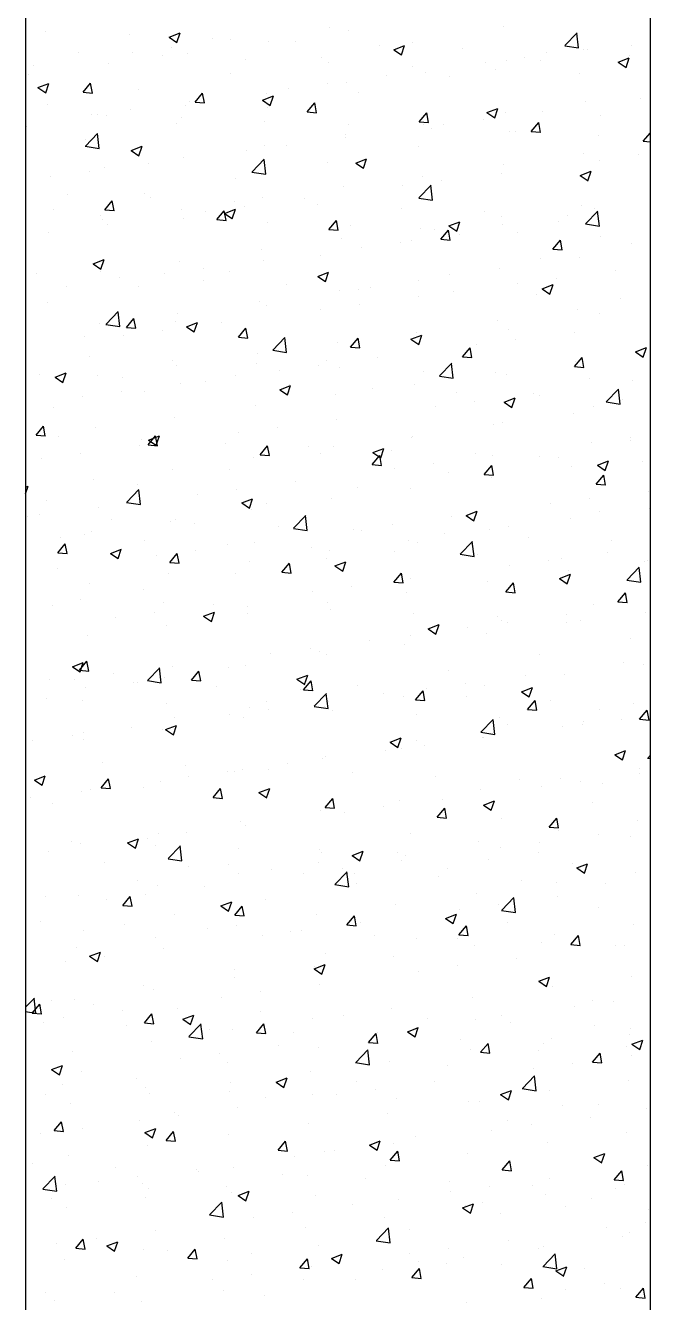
# Model space of a CAD drawing. Header units: millimetres. Extents: x 331487 to 517269, y 198509 to 399936.
# Drawn here: x 419946 to 420346, y 398299 to 399116 of the extents above; entities that cross this region are included whole.
import ezdxf

# ---------------------------------------------------------------- set-up
doc = ezdxf.new("R2010")
doc.units = ezdxf.units.MM
doc.header["$MEASUREMENT"] = 0
doc.layers.add('COLUMN', color=6, linetype='Continuous')

msp = doc.modelspace()

# ---------------------------------------------------------------- linework, layer by layer
at = {"layer": 'COLUMN'}
for p, q in [((419945.71, 399936.48), (419945.71, 381283.05)), ((420345.71, 381283.05), (420345.71, 399936.48))]:
    msp.add_line(p, q, dxfattribs=at)
at = {"layer": 'COLUMN', "color": 2, "linetype": 'Continuous'}
for p, q in [((419958.6, 399112.41), (419958.6, 399112.41)), ((420011.98, 399110.15), (420011.98, 399110.15)), ((420037.66, 399108.64), (420044.66, 399111.33)), ((420037.66, 399108.64), (420042.63, 399105.28)), ((420042.63, 399105.28), (420044.66, 399111.32)), ((420140.05, 399115.14), (420140.05, 399115.14)), ((420152.63, 399112.9), (420152.63, 399112.9)), ((420251.54, 399115.48), (420251.54, 399115.48)), ((420290.92, 399103.23), (420298.71, 399111.34)), ((420299.73, 399101.76), (420298.62, 399111.25)), ((420039.02, 399101.84), (420039.02, 399101.84)), ((420065.36, 399107.9), (420065.36, 399107.9)), ((420076.9, 399106.83), (420076.9, 399106.83)), ((420101.29, 399105.86), (420101.29, 399105.86)), ((420118.74, 399105.64), (420118.74, 399105.64)), ((420172.13, 399103.39), (420172.13, 399103.39)), ((420181.37, 399100.63), (420188.37, 399103.32)), ((420181.37, 399100.63), (420186.35, 399097.27)), ((420186.34, 399097.27), (420188.37, 399103.31)), ((420193.22, 399105.47), (420193.22, 399105.47)), ((420225.51, 399101.13), (420225.51, 399101.13)), ((420290.83, 399103.13), (420299.73, 399101.75)), ((420302.71, 399100.58), (420302.71, 399100.58)), ((420305.21, 399100.55), (420305.21, 399100.55)), ((420333.82, 399103.53), (420333.82, 399103.53)), ((419979.68, 399098.98), (419979.68, 399098.98)), ((420013.99, 399098.55), (420013.99, 399098.55)), ((420033.06, 399096.72), (420033.06, 399096.72)), ((420049.35, 399098.36), (420049.35, 399098.36)), ((420086.45, 399094.47), (420086.45, 399094.47)), ((420134.9, 399095.46), (420134.9, 399095.46)), ((420139.83, 399092.21), (420139.83, 399092.21)), ((420239.81, 399092.3), (420239.81, 399092.3)), ((420253.87, 399093.51), (420253.87, 399093.51)), ((420264.84, 399095.59), (420264.84, 399095.59)), ((420275.5, 399093.52), (420275.5, 399093.52)), ((420278.89, 399098.88), (420278.89, 399098.88)), ((420325.08, 399092.62), (420332.09, 399095.31)), ((420325.09, 399092.62), (420330.06, 399089.26)), ((420330.05, 399089.26), (420332.08, 399095.31)), ((420332.27, 399096.62), (420332.27, 399096.62)), ((419947.5, 399084.92), (419947.5, 399084.92)), ((419950.83, 399090.23), (419950.83, 399090.23)), ((419998.84, 399091.96), (419998.84, 399091.96)), ((420076.59, 399085.45), (420076.59, 399085.45)), ((420176.65, 399083.98), (420176.65, 399083.98)), ((420193.21, 399089.95), (420193.21, 399089.95)), ((420201.93, 399086.01), (420201.93, 399086.01)), ((420246.59, 399087.7), (420246.59, 399087.7)), ((420299.98, 399085.44), (420299.98, 399085.44)), ((419953.64, 399076.38), (419960.64, 399079.07)), ((419953.64, 399076.38), (419958.61, 399073.03)), ((419958.61, 399073.03), (419960.63, 399079.07)), ((419982.51, 399073.37), (419987.33, 399079.11)), ((419988.49, 399072.84), (419987.33, 399079.11)), ((420138.78, 399079), (420138.78, 399079)), ((420151.42, 399079.61), (420151.42, 399079.61)), ((420217.18, 399083.51), (420217.18, 399083.51)), ((419982.51, 399073.37), (419988.49, 399072.85)), ((420018.27, 399075.44), (420018.27, 399075.44)), ((420054.24, 399067.09), (420059.06, 399072.84)), ((420060.21, 399066.56), (420059.06, 399072.83)), ((420097.35, 399068.38), (420104.35, 399071.06)), ((420097.35, 399068.38), (420102.32, 399065.02)), ((420100.07, 399072.57), (420100.07, 399072.57)), ((420102.32, 399065.02), (420104.35, 399071.06)), ((420113.74, 399075.7), (420113.74, 399075.7)), ((420158.87, 399073.5), (420158.87, 399073.5)), ((420339.56, 399069.45), (420339.56, 399069.45)), ((419959.95, 399065.43), (419959.95, 399065.43)), ((420012.72, 399062.4), (420012.72, 399062.4)), ((420048.14, 399065.07), (420048.14, 399065.07)), ((420050.59, 399067.39), (420050.59, 399067.39)), ((420054.24, 399067.09), (420060.22, 399066.57)), ((420100.55, 399063.49), (420100.55, 399063.49)), ((420125.96, 399060.82), (420130.78, 399066.56)), ((420125.96, 399060.82), (420131.94, 399060.3)), ((420131.94, 399060.29), (420130.78, 399066.56)), ((420197.69, 399054.54), (420202.51, 399060.29)), ((420203.66, 399054.01), (420202.51, 399060.28)), ((420241.06, 399060.37), (420248.06, 399063.05)), ((420241.06, 399060.37), (420246.04, 399057.01)), ((420246.03, 399057.01), (420248.06, 399063.05)), ((420252.65, 399060.22), (420252.65, 399060.22)), ((420276.41, 399061.14), (420276.41, 399061.14)), ((420304, 399067.26), (420304, 399067.26)), ((419946.28, 399051.63), (419946.28, 399051.63)), ((419987.68, 399059.1), (419987.68, 399059.1)), ((419992.08, 399059.32), (419992.08, 399059.32)), ((419997.63, 399058.67), (419997.63, 399058.67)), ((420042.23, 399053.48), (420042.23, 399053.48)), ((420045.47, 399057.07), (420045.47, 399057.07)), ((420098.85, 399054.81), (420098.85, 399054.81)), ((420152.23, 399052.56), (420152.23, 399052.56)), ((420197.69, 399054.54), (420203.67, 399054.02)), ((420200.71, 399052.72), (420200.71, 399052.72)), ((420213.5, 399052.86), (420213.5, 399052.86)), ((420238.53, 399056.15), (420238.53, 399056.15)), ((420269.42, 399048.27), (420274.24, 399054.01)), ((420275.39, 399047.74), (420274.23, 399054.01)), ((420313.69, 399058.53), (420313.69, 399058.53)), ((419983.91, 399043.47), (419983.91, 399043.47)), ((419984.01, 399038.92), (419991.8, 399047.04)), ((419992.81, 399037.45), (419991.71, 399046.94)), ((420150.2, 399046.32), (420150.2, 399046.32)), ((420150.34, 399044.54), (420150.34, 399044.54)), ((420205.61, 399050.3), (420205.61, 399050.3)), ((420255.38, 399048.52), (420255.38, 399048.52)), ((420259, 399048.04), (420259, 399048.04)), ((420269.42, 399048.27), (420275.39, 399047.75)), ((420312.38, 399045.79), (420312.38, 399045.79)), ((420341.14, 399041.99), (420345.71, 399047.43)), ((419983.92, 399038.83), (419992.81, 399037.45)), ((420013.33, 399036.12), (420020.33, 399038.81)), ((420013.33, 399036.12), (420018.3, 399032.77)), ((420018.3, 399032.77), (420020.32, 399038.81)), ((420087.44, 399036.26), (420087.44, 399036.26)), ((420098.86, 399039.28), (420098.86, 399039.28)), ((420112.47, 399039.56), (420112.47, 399039.56)), ((420197.06, 399038.51), (420197.06, 399038.51)), ((420341.14, 399041.99), (420345.71, 399041.59)), ((420024.28, 399027.95), (420024.28, 399027.95)), ((420046.92, 399031.78), (420046.92, 399031.78)), ((420090.73, 399022.37), (420098.52, 399030.48)), ((420099.54, 399020.9), (420098.43, 399030.39)), ((420138.74, 399028.5), (420138.74, 399028.5)), ((420157.04, 399028.11), (420164.04, 399030.8)), ((420157.04, 399028.11), (420162.01, 399024.76)), ((420162.01, 399024.76), (420164.04, 399030.8)), ((420251.44, 399026.93), (420251.44, 399026.93)), ((420302.78, 399033.97), (420302.78, 399033.97)), ((420313.25, 399030.01), (420313.25, 399030.01)), ((420338.29, 399033.31), (420338.29, 399033.31)), ((419961.37, 399019.66), (419961.37, 399019.66)), ((419986.41, 399022.96), (419986.41, 399022.96)), ((419996.41, 399025.38), (419996.41, 399025.38)), ((420090.64, 399022.27), (420099.54, 399020.89)), ((420199.5, 399019.43), (420199.5, 399019.43)), ((420250.1, 399021.7), (420250.1, 399021.7)), ((420300.75, 399020.1), (420307.76, 399022.79)), ((420300.75, 399020.1), (420305.73, 399016.75)), ((420305.72, 399016.75), (420307.75, 399022.79)), ((420080.42, 399018.48), (420080.42, 399018.48)), ((420148.99, 399013.03), (420148.99, 399013.03)), ((420187.19, 399013.41), (420187.19, 399013.41)), ((420197.46, 399005.81), (420205.25, 399013.93)), ((420206.26, 399004.34), (420205.16, 399013.84)), ((420212.23, 399016.71), (420212.23, 399016.71)), ((419972.61, 399008.22), (419972.61, 399008.22)), ((419996.39, 398998.15), (420001.21, 399003.9)), ((420002.36, 398997.62), (420001.2, 399003.89)), ((420022.1, 399008.47), (420022.1, 399008.47)), ((420025.99, 399005.97), (420025.99, 399005.97)), ((420079.38, 399003.71), (420079.38, 399003.71)), ((420097.64, 399005.99), (420097.64, 399005.99)), ((420124.04, 399005.1), (420124.04, 399005.1)), ((420197.37, 399005.72), (420206.26, 399004.34)), ((419963.78, 398998.46), (419963.78, 398998.46)), ((419993.7, 398994.79), (419993.7, 398994.79)), ((419996.39, 398998.15), (420002.36, 398997.63)), ((420045.7, 398998.49), (420045.7, 398998.49)), ((420061.13, 398996.82), (420061.13, 398996.82)), ((420068.11, 398991.87), (420072.93, 398997.62)), ((420074.09, 398991.34), (420072.93, 398997.61)), ((420073.02, 398995.86), (420080.02, 398998.55)), ((420073.02, 398995.86), (420077.99, 398992.51)), ((420077.99, 398992.5), (420080.02, 398998.55)), ((420086.16, 399000.11), (420086.16, 399000.11)), ((420132.76, 399001.46), (420132.76, 399001.46)), ((420186.14, 398999.2), (420186.14, 398999.2)), ((420239.52, 398996.95), (420239.52, 398996.95)), ((420292.9, 398994.69), (420292.9, 398994.69)), ((420301.56, 399000.68), (420301.56, 399000.68)), ((420304.18, 398989.26), (420311.97, 398997.38)), ((420309.57, 398998.86), (420309.57, 398998.86)), ((420312.99, 398987.79), (420311.88, 398997.29)), ((419995.19, 398992.09), (419995.19, 398992.09)), ((419997.97, 398988.5), (419997.97, 398988.5)), ((420047.08, 398992.53), (420047.08, 398992.53)), ((420068.11, 398991.88), (420074.09, 398991.35)), ((420100.46, 398990.28), (420100.46, 398990.28)), ((420139.84, 398985.6), (420144.66, 398991.34)), ((420145.81, 398985.07), (420144.66, 398991.34)), ((420153.84, 398988.02), (420153.84, 398988.02)), ((420198.28, 398986.14), (420198.28, 398986.14)), ((420216.73, 398987.85), (420223.73, 398990.54)), ((420216.73, 398987.85), (420221.71, 398984.5)), ((420221.7, 398984.49), (420223.73, 398990.54)), ((420250.22, 398993.64), (420250.22, 398993.64)), ((420251.25, 398988.85), (420251.25, 398988.85)), ((420286.95, 398990.57), (420286.95, 398990.57)), ((420304.09, 398989.17), (420312.99, 398987.79)), ((420311.98, 398993.87), (420311.98, 398993.87)), ((419960.1, 398983.52), (419960.1, 398983.52)), ((420139.84, 398985.6), (420145.82, 398985.08)), ((420147.77, 398979.74), (420147.77, 398979.74)), ((420192.93, 398978.84), (420192.93, 398978.84)), ((420207.22, 398985.77), (420207.22, 398985.77)), ((420211.56, 398979.32), (420216.39, 398985.07)), ((420211.57, 398979.32), (420217.54, 398978.8)), ((420217.54, 398978.79), (420216.38, 398985.06)), ((420223.79, 398982.26), (420223.79, 398982.26)), ((420260.61, 398983.51), (420260.61, 398983.51)), ((420283.29, 398973.05), (420288.11, 398978.79)), ((420289.26, 398972.52), (420288.11, 398978.79)), ((420313.99, 398981.26), (420313.99, 398981.26)), ((420096.43, 398972.7), (420096.43, 398972.7)), ((420160.89, 398973.97), (420160.89, 398973.97)), ((420185.92, 398977.27), (420185.92, 398977.27)), ((420283.29, 398973.05), (420289.27, 398972.53)), ((420333.53, 398976.9), (420333.53, 398976.9)), ((419989, 398963.61), (419996, 398966.3)), ((419989, 398963.61), (419993.97, 398960.25)), ((419993.97, 398960.25), (419995.99, 398966.29)), ((420044.49, 398965.2), (420044.49, 398965.2)), ((420097.73, 398965.66), (420097.73, 398965.66)), ((420134.61, 398968.83), (420134.61, 398968.83)), ((420275.21, 398966.89), (420275.21, 398966.89)), ((420300.35, 398967.39), (420300.35, 398967.39)), ((419952.72, 398957.39), (419952.72, 398957.39)), ((419993.98, 398958.8), (419993.98, 398958.8)), ((420006.1, 398955.14), (420006.1, 398955.14)), ((420034.82, 398957.38), (420034.82, 398957.38)), ((420059.86, 398960.67), (420059.86, 398960.67)), ((420076.29, 398958.82), (420076.29, 398958.82)), ((420132.71, 398955.6), (420139.71, 398958.29)), ((420132.71, 398955.6), (420137.68, 398952.24)), ((420137.68, 398952.24), (420139.71, 398958.28)), ((420216.89, 398956.88), (420216.89, 398956.88)), ((420249, 398960.35), (420249, 398960.35)), ((420285.67, 398954.42), (420285.67, 398954.42)), ((420323.55, 398959.41), (420323.55, 398959.41)), ((419971.67, 398949.06), (419971.67, 398949.06)), ((420017.97, 398948.81), (420017.97, 398948.81)), ((420059.48, 398952.88), (420059.48, 398952.88)), ((420112.86, 398950.63), (420112.86, 398950.63)), ((420146.55, 398946.45), (420146.55, 398946.45)), ((420158.57, 398946.87), (420158.57, 398946.87)), ((420166.24, 398948.37), (420166.24, 398948.37)), ((420197.07, 398952.85), (420197.07, 398952.85)), ((420219.63, 398946.11), (420219.63, 398946.11)), ((420260.64, 398951.13), (420260.64, 398951.13)), ((420276.42, 398947.59), (420283.42, 398950.28)), ((420276.42, 398947.59), (420281.4, 398944.23)), ((420281.39, 398944.23), (420283.42, 398950.28)), ((419959.65, 398938.8), (419959.65, 398938.8)), ((420095.21, 398939.41), (420095.21, 398939.41)), ((420100.25, 398936.86), (420100.25, 398936.86)), ((420159.61, 398937.83), (420159.61, 398937.83)), ((420197.49, 398942.81), (420197.49, 398942.81)), ((420273.01, 398943.86), (420273.01, 398943.86)), ((420326.39, 398941.6), (420326.39, 398941.6)), ((419997.27, 398924.95), (420005.05, 398933.07)), ((420006.07, 398923.48), (420004.97, 398932.98)), ((420010.26, 398922.93), (420015.08, 398928.68)), ((420016.24, 398922.4), (420015.08, 398928.67)), ((420043.27, 398931.91), (420043.27, 398931.91)), ((420134.58, 398934.53), (420134.58, 398934.53)), ((420299.13, 398934.1), (420299.13, 398934.1)), ((420313.4, 398931.9), (420313.4, 398931.9)), ((419992.76, 398925.51), (419992.76, 398925.51)), ((419997.18, 398924.86), (420006.07, 398923.48)), ((420010.26, 398922.93), (420016.24, 398922.41)), ((420033.55, 398921.23), (420033.55, 398921.23)), ((420041.93, 398926.85), (420041.93, 398926.85)), ((420048.69, 398923.35), (420055.69, 398926.03)), ((420048.69, 398923.35), (420053.66, 398919.99)), ((420053.66, 398919.99), (420055.68, 398926.03)), ((420071.42, 398926.22), (420071.42, 398926.22)), ((420081.99, 398916.66), (420086.81, 398922.4)), ((420087.96, 398916.12), (420086.81, 398922.39)), ((420247.79, 398927.06), (420247.79, 398927.06)), ((420255.08, 398921.89), (420255.08, 398921.89)), ((419983.62, 398916.84), (419983.62, 398916.84)), ((420008.52, 398917.94), (420008.52, 398917.94)), ((420081.99, 398916.66), (420087.97, 398916.13)), ((420103.99, 398908.4), (420111.78, 398916.52)), ((420112.8, 398906.93), (420111.69, 398916.43)), ((420145.34, 398913.16), (420145.34, 398913.16)), ((420153.71, 398910.38), (420158.53, 398916.13)), ((420159.69, 398909.85), (420158.53, 398916.12)), ((420192.4, 398915.34), (420199.4, 398918.02)), ((420192.4, 398915.34), (420197.37, 398911.98)), ((420195.85, 398919.56), (420195.85, 398919.56)), ((420197.37, 398911.98), (420199.4, 398918.02)), ((420259.37, 398914.98), (420259.37, 398914.98)), ((420297.24, 398919.97), (420297.24, 398919.97)), ((420093.99, 398906.12), (420093.99, 398906.12)), ((420103.9, 398908.31), (420112.8, 398906.93)), ((420153.71, 398910.38), (420159.69, 398909.86)), ((420196.76, 398911.88), (420196.76, 398911.88)), ((420225.44, 398904.11), (420230.26, 398909.85)), ((420231.41, 398903.57), (420230.26, 398909.84)), ((420234.33, 398911.69), (420234.33, 398911.69)), ((420336.11, 398907.33), (420343.11, 398910.02)), ((420336.11, 398907.33), (420341.09, 398903.97)), ((420341.08, 398903.97), (420343.11, 398910.01)), ((419986.62, 398904.04), (419986.62, 398904.04)), ((420040.01, 398901.78), (420040.01, 398901.78)), ((420042.06, 398898.62), (420042.06, 398898.62)), ((420093.39, 398899.53), (420093.39, 398899.53)), ((420133.31, 398898.39), (420133.31, 398898.39)), ((420138.44, 398901.87), (420138.44, 398901.87)), ((420146.77, 398897.27), (420146.77, 398897.27)), ((420171.18, 398903.37), (420171.18, 398903.37)), ((420210.71, 398891.85), (420218.5, 398899.97)), ((420219.52, 398890.38), (420218.41, 398899.88)), ((420225.44, 398904.11), (420231.42, 398903.58)), ((420297.17, 398897.83), (420301.99, 398903.58)), ((420297.17, 398897.83), (420303.14, 398897.31)), ((420297.92, 398900.81), (420297.92, 398900.81)), ((420303.14, 398897.3), (420301.98, 398903.57)), ((419954.33, 398892.86), (419954.33, 398892.86)), ((419964.66, 398891.09), (419971.67, 398893.78)), ((419964.66, 398891.09), (419969.64, 398887.74)), ((419969.63, 398887.74), (419971.66, 398893.78)), ((419991.55, 398892.22), (419991.55, 398892.22)), ((420007.71, 398890.6), (420007.71, 398890.6)), ((420061.09, 398888.35), (420061.09, 398888.35)), ((420080.12, 398891.86), (420080.12, 398891.86)), ((420108.27, 398895.09), (420108.27, 398895.09)), ((420200.15, 398895.01), (420200.15, 398895.01)), ((420210.63, 398891.76), (420219.52, 398890.38)), ((420246.57, 398893.77), (420246.57, 398893.77)), ((420253.54, 398892.76), (420253.54, 398892.76)), ((420306.92, 398890.5), (420306.92, 398890.5)), ((420334.09, 398888.84), (420334.09, 398888.84)), ((420007.24, 398881.79), (420007.24, 398881.79)), ((420021.81, 398881.85), (420021.81, 398881.85)), ((420045.12, 398886.78), (420045.12, 398886.78)), ((420108.38, 398883.08), (420115.38, 398885.77)), ((420108.38, 398883.08), (420113.35, 398879.73)), ((420113.35, 398879.73), (420115.37, 398885.77)), ((420114.47, 398886.09), (420114.47, 398886.09)), ((420144.12, 398879.87), (420144.12, 398879.87)), ((420167.86, 398883.84), (420167.86, 398883.84)), ((420194.63, 398886.27), (420194.63, 398886.27)), ((420221.24, 398881.58), (420221.24, 398881.58)), ((420270.93, 398880.53), (420270.93, 398880.53)), ((420317.44, 398875.3), (420325.23, 398883.42)), ((420326.24, 398873.83), (420325.14, 398883.33)), ((419963.49, 398871.83), (419963.49, 398871.83)), ((419982.21, 398878.5), (419982.21, 398878.5)), ((420092.78, 398872.83), (420092.78, 398872.83)), ((420208.03, 398872.25), (420208.03, 398872.25)), ((420233.06, 398875.54), (420233.06, 398875.54)), ((420252.09, 398875.07), (420259.09, 398877.76)), ((420252.09, 398875.07), (420257.06, 398871.72)), ((420257.06, 398871.72), (420259.09, 398877.76)), ((420274.62, 398879.33), (420274.62, 398879.33)), ((420309.27, 398872.23), (420309.27, 398872.23)), ((420317.35, 398875.21), (420326.24, 398873.83)), ((420328, 398877.07), (420328, 398877.07)), ((420040.84, 398865.33), (420040.84, 398865.33)), ((420144.87, 398863.93), (420144.87, 398863.93)), ((420296.7, 398867.52), (420296.7, 398867.52)), ((419952.41, 398853.99), (419957.23, 398859.73)), ((419958.38, 398853.46), (419957.23, 398859.72)), ((419990.33, 398858.93), (419990.33, 398858.93)), ((420081.96, 398855.65), (420081.96, 398855.65)), ((420107, 398858.95), (420107, 398858.95)), ((420245.36, 398860.48), (420245.36, 398860.48)), ((420250.95, 398862.22), (420250.95, 398862.22)), ((419952.41, 398853.99), (419958.39, 398853.46)), ((419966.73, 398853.21), (419966.73, 398853.21)), ((420018.81, 398847.34), (420018.81, 398847.34)), ((420020.11, 398850.95), (420020.11, 398850.95)), ((420024.14, 398847.71), (420028.96, 398853.46)), ((420024.14, 398847.71), (420030.11, 398847.19)), ((420024.35, 398850.83), (420031.36, 398853.52)), ((420024.36, 398850.83), (420029.33, 398847.48)), ((420030.11, 398847.18), (420028.95, 398853.45)), ((420029.32, 398847.47), (420031.35, 398853.52)), ((420073.49, 398848.69), (420073.49, 398848.69)), ((420095.86, 398841.44), (420100.68, 398847.18)), ((420101.84, 398840.91), (420100.68, 398847.17)), ((420192.63, 398852.21), (420192.63, 398852.21)), ((420193.42, 398852.99), (420193.42, 398852.99)), ((420307.78, 398849.4), (420307.78, 398849.4)), ((420332.82, 398852.7), (420332.82, 398852.7)), ((420333.23, 398850.27), (420333.23, 398850.27)), ((419955.9, 398839.05), (419955.9, 398839.05)), ((419980.94, 398842.35), (419980.94, 398842.35)), ((420091.56, 398839.54), (420091.56, 398839.54)), ((420095.86, 398841.44), (420101.84, 398840.91)), ((420126.88, 398846.44), (420126.88, 398846.44)), ((420134.31, 398842.2), (420134.31, 398842.2)), ((420142.91, 398846.58), (420142.91, 398846.58)), ((420167.59, 398835.16), (420172.41, 398840.91)), ((420168.07, 398842.82), (420175.07, 398845.51)), ((420168.07, 398842.82), (420173.04, 398839.47)), ((420173.56, 398834.63), (420172.41, 398840.9)), ((420173.04, 398839.46), (420175.06, 398845.51)), ((420180.26, 398844.18), (420180.26, 398844.18)), ((420233.64, 398841.93), (420233.64, 398841.93)), ((420244.63, 398841.09), (420244.63, 398841.09)), ((420274.91, 398840.26), (420274.91, 398840.26)), ((420287.02, 398839.67), (420287.02, 398839.67)), ((420039.62, 398832.04), (420039.62, 398832.04)), ((420076, 398832.19), (420076, 398832.19)), ((420167.59, 398835.16), (420173.57, 398834.64)), ((420181.72, 398832.81), (420181.72, 398832.81)), ((420206.75, 398836.1), (420206.75, 398836.1)), ((420239.32, 398828.89), (420244.14, 398834.63)), ((420245.29, 398828.36), (420244.13, 398834.62)), ((420295.48, 398834.23), (420295.48, 398834.23)), ((420311.78, 398834.81), (420318.78, 398837.5)), ((420311.78, 398834.81), (420316.76, 398831.46)), ((420316.75, 398831.46), (420318.78, 398837.5)), ((420340.4, 398837.42), (420340.4, 398837.42)), ((419989.11, 398825.64), (419989.11, 398825.64)), ((420118.56, 398824.49), (420118.56, 398824.49)), ((420216.59, 398830.25), (420216.59, 398830.25)), ((420239.32, 398828.89), (420245.29, 398828.36)), ((420244.14, 398827.19), (420244.14, 398827.19)), ((420311.04, 398822.61), (420315.86, 398828.36)), ((420311.04, 398822.61), (420317.02, 398822.09)), ((420317.02, 398822.08), (420315.86, 398828.35)), ((419945.71, 398820.64), (419947.33, 398821.27)), ((419945.71, 398816.43), (419947.33, 398821.26)), ((420010.52, 398810.99), (420018.31, 398819.11)), ((420017.68, 398822.18), (420017.68, 398822.18)), ((420019.33, 398809.52), (420018.22, 398819.02)), ((420055.66, 398816.21), (420055.66, 398816.21)), ((420080.69, 398819.5), (420080.69, 398819.5)), ((420158.28, 398820.24), (420158.28, 398820.24)), ((420192.2, 398819.7), (420192.2, 398819.7)), ((420344.38, 398818.24), (420344.38, 398818.24)), ((419959.36, 398812.17), (419959.36, 398812.17)), ((419992.5, 398807.89), (419992.5, 398807.89)), ((420010.44, 398810.9), (420019.33, 398809.52)), ((420084.05, 398810.57), (420091.05, 398813.26)), ((420084.05, 398810.57), (420089.02, 398807.21)), ((420089.02, 398807.21), (420091.04, 398813.25)), ((420090.35, 398806.25), (420090.35, 398806.25)), ((420099.96, 398810.23), (420099.96, 398810.23)), ((420141.69, 398813.29), (420141.69, 398813.29)), ((420281.47, 398809.96), (420281.47, 398809.96)), ((420306.51, 398813.26), (420306.51, 398813.26)), ((420344.78, 398807.35), (420344.78, 398807.35)), ((419947.26, 398802.11), (419947.26, 398802.11)), ((419954.63, 398802.91), (419954.63, 398802.91)), ((420000.64, 398799.85), (420000.64, 398799.85)), ((420038.41, 398798.76), (420038.41, 398798.76)), ((420041.64, 398800.22), (420041.64, 398800.22)), ((420117.25, 398794.44), (420125.04, 398802.56)), ((420126.05, 398792.97), (420124.95, 398802.47)), ((420218.32, 398801.65), (420218.32, 398801.65)), ((420227.76, 398802.56), (420234.76, 398805.25)), ((420227.76, 398802.56), (420232.73, 398799.2)), ((420232.73, 398799.2), (420234.76, 398805.25)), ((420294.27, 398800.95), (420294.27, 398800.95)), ((420313.1, 398805.27), (420313.1, 398805.27)), ((419983.32, 398790.21), (419983.32, 398790.21)), ((419987.9, 398792.35), (419987.9, 398792.35)), ((420054.02, 398797.6), (420054.02, 398797.6)), ((420107.4, 398795.34), (420107.4, 398795.34)), ((420117.16, 398794.35), (420126.05, 398792.97)), ((420155.41, 398793.36), (420155.41, 398793.36)), ((420160.78, 398793.08), (420160.78, 398793.08)), ((420180.45, 398796.66), (420180.45, 398796.66)), ((420214.17, 398790.83), (420214.17, 398790.83)), ((420242.92, 398793.9), (420242.92, 398793.9)), ((420254.79, 398795.26), (420254.79, 398795.26)), ((419966.29, 398778.77), (419971.11, 398784.51)), ((419968.34, 398788.67), (419968.34, 398788.67)), ((419972.26, 398778.24), (419971.1, 398784.51)), ((420021.72, 398786.42), (420021.72, 398786.42)), ((420075.1, 398784.16), (420075.1, 398784.16)), ((420092.26, 398785.05), (420092.26, 398785.05)), ((420128.49, 398781.91), (420128.49, 398781.91)), ((420190.99, 398786.41), (420190.99, 398786.41)), ((420196.47, 398785.25), (420196.47, 398785.25)), ((420223.97, 398777.89), (420231.76, 398786)), ((420232.78, 398776.42), (420231.67, 398785.91)), ((420267.55, 398788.57), (420267.55, 398788.57)), ((420320.93, 398786.32), (420320.93, 398786.32)), ((419966.29, 398778.77), (419972.26, 398778.24)), ((420000.02, 398778.32), (420007.03, 398781)), ((420000.02, 398778.32), (420005, 398774.96)), ((420004.99, 398774.96), (420007.02, 398781)), ((420029.35, 398776.77), (420029.35, 398776.77)), ((420038.01, 398772.49), (420042.83, 398778.24)), ((420043.99, 398771.96), (420042.83, 398778.23)), ((420054.38, 398780.06), (420054.38, 398780.06)), ((420138.15, 398775.24), (420138.15, 398775.24)), ((420140.47, 398780), (420140.47, 398780)), ((420181.87, 398779.65), (420181.87, 398779.65)), ((420223.88, 398777.79), (420232.78, 398776.41)), ((420235.25, 398777.4), (420235.25, 398777.4)), ((420280.2, 398773.82), (420280.2, 398773.82)), ((420288.63, 398775.14), (420288.63, 398775.14)), ((420318.07, 398778.8), (420318.07, 398778.8)), ((420343.56, 398774.06), (420343.56, 398774.06)), ((419966.2, 398768.45), (419966.2, 398768.45)), ((420037.19, 398765.47), (420037.19, 398765.47)), ((420038.01, 398772.49), (420043.99, 398771.97)), ((420089.13, 398772.96), (420089.13, 398772.96)), ((420109.74, 398766.22), (420114.56, 398771.96)), ((420109.74, 398766.22), (420115.72, 398765.69)), ((420115.71, 398765.69), (420114.56, 398771.95)), ((420143.74, 398770.31), (420150.74, 398772.99)), ((420143.74, 398770.31), (420148.71, 398766.95)), ((420148.71, 398766.95), (420150.73, 398772.99)), ((420181.46, 398759.94), (420186.29, 398765.69)), ((420187.44, 398759.41), (420186.28, 398765.68)), ((420255.17, 398770.52), (420255.17, 398770.52)), ((420293.05, 398767.66), (420293.05, 398767.66)), ((420330.7, 398761.33), (420338.49, 398769.45)), ((420339.5, 398759.86), (420338.4, 398769.36)), ((420342.02, 398772.89), (420342.02, 398772.89)), ((419986.68, 398759.06), (419986.68, 398759.06)), ((420079.83, 398765.23), (420079.83, 398765.23)), ((420154.14, 398757.22), (420154.14, 398757.22)), ((420181.46, 398759.94), (420187.44, 398759.42)), ((420192.01, 398762.21), (420192.01, 398762.21)), ((420241.71, 398760.61), (420241.71, 398760.61)), ((420253.19, 398753.67), (420258.01, 398759.41)), ((420259.16, 398753.14), (420258.01, 398759.4)), ((420287.45, 398762.3), (420294.45, 398764.99)), ((420287.45, 398762.3), (420292.42, 398758.94)), ((420292.42, 398758.94), (420294.45, 398764.98)), ((420330.61, 398761.24), (420339.5, 398759.86)), ((419980.74, 398749.02), (419980.74, 398749.02)), ((420021.51, 398755.22), (420021.51, 398755.22)), ((420129.11, 398753.92), (420129.11, 398753.92)), ((420189.77, 398753.12), (420189.77, 398753.12)), ((420253.19, 398753.67), (420259.17, 398753.14)), ((420324.92, 398747.39), (420329.74, 398753.14)), ((420330.89, 398746.86), (420329.73, 398753.13)), ((419963.19, 398745.21), (419963.19, 398745.21)), ((420034.12, 398746.76), (420034.12, 398746.76)), ((420059.71, 398738.05), (420066.72, 398740.74)), ((420064.68, 398734.7), (420066.71, 398740.74)), ((420065.95, 398745.61), (420065.95, 398745.61)), ((420087.51, 398744.51), (420087.51, 398744.51)), ((420139.26, 398746.72), (420139.26, 398746.72)), ((420140.89, 398742.25), (420140.89, 398742.25)), ((420308.98, 398745.6), (420308.98, 398745.6)), ((420324.92, 398747.39), (420330.89, 398746.87)), ((420342.35, 398740.77), (420342.35, 398740.77)), ((420003.04, 398737.33), (420003.04, 398737.33)), ((420028.08, 398740.62), (420028.08, 398740.62)), ((420059.71, 398738.05), (420064.69, 398734.7)), ((420087.91, 398739.67), (420087.91, 398739.67)), ((420194.27, 398740), (420194.27, 398740)), ((420203.43, 398730.04), (420210.43, 398732.73)), ((420208.4, 398726.69), (420210.42, 398732.73)), ((420247.65, 398737.74), (420247.65, 398737.74)), ((420250.66, 398735.59), (420250.66, 398735.59)), ((420253.89, 398734.37), (420253.89, 398734.37)), ((420291.77, 398739.36), (420291.77, 398739.36)), ((420291.84, 398734.37), (420291.84, 398734.37)), ((420301.04, 398735.49), (420301.04, 398735.49)), ((419985.47, 398725.77), (419985.47, 398725.77)), ((420035.98, 398732.18), (420035.98, 398732.18)), ((420192.34, 398725.58), (420192.34, 398725.58)), ((420203.43, 398730.04), (420208.4, 398726.69)), ((420228.86, 398731.08), (420228.86, 398731.08)), ((420240.49, 398727.33), (420240.49, 398727.33)), ((420127.83, 398717.78), (420127.83, 398717.78)), ((420165.71, 398722.76), (420165.71, 398722.76)), ((420188.55, 398719.83), (420188.55, 398719.83)), ((420332.94, 398723.65), (420332.94, 398723.65)), ((419975.69, 398705.8), (419982.69, 398708.49)), ((419980.16, 398703.55), (419984.98, 398709.29)), ((419980.66, 398702.44), (419982.69, 398708.49)), ((419986.14, 398703.02), (419984.98, 398709.29)), ((420102.8, 398714.48), (420102.8, 398714.48)), ((420134.02, 398715.57), (420134.02, 398715.57)), ((420138.04, 398713.43), (420138.04, 398713.43)), ((420274.62, 398713.64), (420274.62, 398713.64)), ((420328.62, 398708.23), (420328.62, 398708.23)), ((419975.69, 398705.8), (419980.67, 398702.45)), ((419980.16, 398703.55), (419986.14, 398703.03)), ((420001.77, 398701.18), (420001.77, 398701.18)), ((420023.78, 398697.03), (420031.57, 398705.14)), ((420032.59, 398695.56), (420031.48, 398705.05)), ((420039.64, 398706.17), (420039.64, 398706.17)), ((420051.89, 398697.27), (420056.71, 398703.02)), ((420057.86, 398696.74), (420056.7, 398703.01)), ((420075.7, 398705.56), (420075.7, 398705.56)), ((420086.7, 398706.38), (420086.7, 398706.38)), ((420119.4, 398697.79), (420126.41, 398700.48)), ((420124.37, 398694.43), (420126.4, 398700.48)), ((420216.3, 398703.62), (420216.3, 398703.62)), ((420265.46, 398699.92), (420265.46, 398699.92)), ((420290.62, 398701.08), (420290.62, 398701.08)), ((420341.13, 398707.48), (420341.13, 398707.48)), ((419961.27, 398697.92), (419961.27, 398697.92)), ((419976.74, 398697.89), (419976.74, 398697.89)), ((419984.25, 398692.49), (419984.25, 398692.49)), ((420014.65, 398695.66), (420014.65, 398695.66)), ((420017.38, 398695.55), (420017.38, 398695.55)), ((420023.69, 398696.93), (420032.59, 398695.55)), ((420034.76, 398698.89), (420034.76, 398698.89)), ((420051.89, 398697.27), (420057.86, 398696.75)), ((420068.03, 398693.41), (420068.03, 398693.41)), ((420119.41, 398697.79), (420124.38, 398694.44)), ((420123.61, 398691), (420128.43, 398696.74)), ((420129.59, 398690.47), (420128.43, 398696.74)), ((420157.98, 398693.61), (420157.98, 398693.61)), ((420227.59, 398694.93), (420227.59, 398694.93)), ((420239.28, 398694.04), (420239.28, 398694.04)), ((420263.12, 398689.78), (420270.12, 398692.47)), ((420268.09, 398686.43), (420270.11, 398692.47)), ((419959.06, 398685.54), (419959.06, 398685.54)), ((419982.35, 398684.49), (419982.35, 398684.49)), ((420099.66, 398683.6), (420099.66, 398683.6)), ((420121.42, 398691.15), (420121.42, 398691.15)), ((420123.61, 398691), (420129.59, 398690.48)), ((420130.51, 398680.47), (420138.29, 398688.59)), ((420139.31, 398679), (420138.21, 398688.5)), ((420174.8, 398688.9), (420174.8, 398688.9)), ((420187.34, 398686.54), (420187.34, 398686.54)), ((420195.34, 398684.72), (420200.16, 398690.47)), ((420195.34, 398684.72), (420201.32, 398684.2)), ((420201.31, 398684.19), (420200.16, 398690.46)), ((420202.55, 398691.64), (420202.55, 398691.64)), ((420228.18, 398686.64), (420228.18, 398686.64)), ((420263.12, 398689.78), (420268.09, 398686.43)), ((420267.07, 398678.45), (420271.89, 398684.19)), ((420273.04, 398677.92), (420271.88, 398684.19)), ((420281.56, 398684.39), (420281.56, 398684.39)), ((420035.74, 398682.23), (420035.74, 398682.23)), ((420089.12, 398679.98), (420089.12, 398679.98)), ((420101.53, 398678.34), (420101.53, 398678.34)), ((420130.42, 398680.38), (420139.31, 398679)), ((420136.83, 398680.14), (420136.83, 398680.14)), ((420139.4, 398683.32), (420139.4, 398683.32)), ((420142.5, 398677.72), (420142.5, 398677.72)), ((420195.88, 398675.47), (420195.88, 398675.47)), ((420267.07, 398678.45), (420273.04, 398677.92)), ((420312.81, 398678.64), (420312.81, 398678.64)), ((420334.94, 398682.13), (420334.94, 398682.13)), ((420338.79, 398672.17), (420343.61, 398677.92)), ((420344.77, 398671.64), (420343.61, 398677.91)), ((420035.38, 398665.54), (420042.38, 398668.23)), ((420040.35, 398662.18), (420042.38, 398668.22)), ((420041.34, 398673.59), (420041.34, 398673.59)), ((420076.49, 398675.04), (420076.49, 398675.04)), ((420085.48, 398673.1), (420085.48, 398673.1)), ((420237.23, 398663.92), (420245.02, 398672.04)), ((420246.03, 398662.45), (420244.93, 398671.95)), ((420249.27, 398673.21), (420249.27, 398673.21)), ((420254.49, 398668.63), (420254.49, 398668.63)), ((420289.4, 398667.79), (420289.4, 398667.79)), ((420302.31, 398668.79), (420302.31, 398668.79)), ((420302.65, 398670.96), (420302.65, 398670.96)), ((420327.34, 398672.09), (420327.34, 398672.09)), ((420338.79, 398672.17), (420344.77, 398671.65)), ((420339.91, 398674.19), (420339.91, 398674.19)), ((419975.46, 398661.74), (419975.46, 398661.74)), ((419983.03, 398663.58), (419983.03, 398663.58)), ((419983.03, 398659.2), (419983.03, 398659.2)), ((420013.34, 398666.73), (420013.34, 398666.73)), ((420033.54, 398665.6), (420033.54, 398665.6)), ((420035.38, 398665.54), (420040.36, 398662.18)), ((420179.1, 398657.53), (420186.1, 398660.22)), ((420184.06, 398654.17), (420186.09, 398660.22)), ((420237.14, 398663.83), (420246.04, 398662.45)), ((420238.06, 398660.75), (420238.06, 398660.75)), ((420239.15, 398660.48), (420239.15, 398660.48)), ((419950.43, 398658.44), (419950.43, 398658.44)), ((420176.25, 398652.2), (420176.25, 398652.2)), ((420179.1, 398657.53), (420184.07, 398654.17)), ((420186.12, 398653.25), (420186.12, 398653.25)), ((420196.17, 398658.62), (420196.17, 398658.62)), ((420201.28, 398655.49), (420201.28, 398655.49)), ((420322.81, 398649.52), (420329.81, 398652.21)), ((420327.78, 398646.16), (420329.81, 398652.21)), ((419994.76, 398644.83), (419994.76, 398644.83)), ((420113.09, 398643.88), (420113.09, 398643.88)), ((420135.61, 398646.85), (420135.61, 398646.85)), ((420137.85, 398648.61), (420137.85, 398648.61)), ((420322.81, 398649.52), (420327.78, 398646.17)), ((420343.87, 398647.28), (420345.71, 398646.99)), ((420343.95, 398647.37), (420345.71, 398649.2)), ((419951.36, 398633.29), (419958.36, 398635.97)), ((419956.33, 398629.93), (419958.36, 398635.97)), ((420048.14, 398642.58), (420048.14, 398642.58)), ((420050.18, 398635.6), (420050.18, 398635.6)), ((420075.22, 398638.9), (420075.22, 398638.9)), ((420079.54, 398638.6), (420079.54, 398638.6)), ((420084.27, 398639.81), (420084.27, 398639.81)), ((420101.52, 398640.32), (420101.52, 398640.32)), ((420154.9, 398638.07), (420154.9, 398638.07)), ((420208.29, 398635.81), (420208.29, 398635.81)), ((420338.7, 398640.9), (420338.7, 398640.9)), ((420338.91, 398637.63), (420338.91, 398637.63)), ((419951.36, 398633.29), (419956.33, 398629.93)), ((419987.03, 398627.29), (419987.03, 398627.29)), ((419994.04, 398628.33), (419998.86, 398634.07)), ((419994.04, 398628.33), (420000.01, 398627.81)), ((420000.01, 398627.8), (419998.85, 398634.07)), ((420021.22, 398628.59), (420021.22, 398628.59)), ((420032.33, 398632.31), (420032.33, 398632.31)), ((420065.76, 398622.05), (420070.58, 398627.8)), ((420071.74, 398621.52), (420070.58, 398627.79)), ((420095.07, 398625.28), (420102.08, 398627.96)), ((420100.04, 398621.92), (420102.07, 398627.96)), ((420236.84, 398627.46), (420236.84, 398627.46)), ((420261.67, 398633.56), (420261.67, 398633.56)), ((420276, 398629.35), (420276, 398629.35)), ((420288.19, 398634.5), (420288.19, 398634.5)), ((420301.04, 398632.65), (420301.04, 398632.65)), ((420315.05, 398631.3), (420315.05, 398631.3)), ((419949.16, 398622.3), (419949.16, 398622.3)), ((419962.9, 398618.58), (419962.9, 398618.58)), ((419981.82, 398625.91), (419981.82, 398625.91)), ((420065.76, 398622.05), (420071.74, 398621.53)), ((420095.07, 398625.28), (420100.05, 398621.92)), ((420137.49, 398615.78), (420142.31, 398621.52)), ((420143.46, 398615.25), (420142.31, 398621.52)), ((420184.91, 398619.96), (420184.91, 398619.96)), ((420212.85, 398621.04), (420212.85, 398621.04)), ((420238.79, 398617.27), (420245.79, 398619.96)), ((420243.76, 398613.91), (420245.78, 398619.95)), ((420308.68, 398618.97), (420308.68, 398618.97)), ((420134.39, 398613.56), (420134.39, 398613.56)), ((420137.49, 398615.78), (420143.47, 398615.26)), ((420149.94, 398612.75), (420149.94, 398612.75)), ((420174.97, 398616.05), (420174.97, 398616.05)), ((420209.21, 398609.5), (420214.04, 398615.25)), ((420215.19, 398608.97), (420214.03, 398615.24)), ((420238.79, 398617.27), (420243.76, 398613.91)), ((420083.05, 398606.52), (420083.05, 398606.52)), ((420086.78, 398604.44), (420086.78, 398604.44)), ((420209.21, 398609.5), (420215.19, 398608.98)), ((420250.36, 398608.96), (420250.36, 398608.96)), ((420280.94, 398603.23), (420285.76, 398608.97)), ((420280.94, 398603.23), (420286.92, 398602.71)), ((420286.91, 398602.7), (420285.76, 398608.97)), ((420337.48, 398607.61), (420337.48, 398607.61)), ((419975.28, 398593.73), (419975.28, 398593.73)), ((420011.05, 398593.02), (420018.05, 398595.71)), ((420016.02, 398589.67), (420018.05, 398595.71)), ((420023.88, 398596.16), (420023.88, 398596.16)), ((420031.11, 398599.02), (420031.11, 398599.02)), ((420048.91, 398599.45), (420048.91, 398599.45)), ((420192.04, 398598.95), (420192.04, 398598.95)), ((420235.63, 398594.17), (420235.63, 398594.17)), ((420286.97, 398601.21), (420286.97, 398601.21)), ((420312.6, 398598.19), (420312.6, 398598.19)), ((420332.64, 398597.02), (420332.64, 398597.02)), ((419960.72, 398587.84), (419960.72, 398587.84)), ((419980.6, 398592.62), (419980.6, 398592.62)), ((420011.05, 398593.02), (420016.03, 398589.67)), ((420028.66, 398591.48), (420028.66, 398591.48)), ((420037.04, 398583.06), (420044.83, 398591.18)), ((420045.84, 398581.59), (420044.74, 398591.09)), ((420082.05, 398589.22), (420082.05, 398589.22)), ((420133.73, 398588.94), (420133.73, 398588.94)), ((420135.43, 398586.97), (420135.43, 398586.97)), ((420154.76, 398585.01), (420161.77, 398587.7)), ((420159.73, 398581.66), (420161.76, 398587.7)), ((420183.69, 398586.67), (420183.69, 398586.67)), ((420249.7, 398589.91), (420249.7, 398589.91)), ((420274.32, 398587.01), (420274.32, 398587.01)), ((420274.73, 398593.21), (420274.73, 398593.21)), ((419996.37, 398580.3), (419996.37, 398580.3)), ((420036.95, 398582.97), (420045.85, 398581.59)), ((420049.75, 398578.05), (420049.75, 398578.05)), ((420075.41, 398578.93), (420075.41, 398578.93)), ((420133.18, 398580.27), (420133.18, 398580.27)), ((420154.76, 398585.01), (420159.74, 398581.66)), ((420186.54, 398581.6), (420186.54, 398581.6)), ((420188.81, 398584.71), (420188.81, 398584.71)), ((420242.19, 398582.46), (420242.19, 398582.46)), ((420295.58, 398580.2), (420295.58, 398580.2)), ((420298.48, 398577.01), (420305.48, 398579.69)), ((420303.45, 398573.65), (420305.47, 398579.69)), ((420081.83, 398573.23), (420081.83, 398573.23)), ((420103.13, 398575.79), (420103.13, 398575.79)), ((420123.63, 398573.31), (420123.63, 398573.31)), ((420143.76, 398566.51), (420151.55, 398574.63)), ((420148.67, 398576.61), (420148.67, 398576.61)), ((420152.57, 398565.04), (420151.46, 398574.54)), ((420156.51, 398573.54), (420156.51, 398573.54)), ((420209.9, 398571.28), (420209.9, 398571.28)), ((420216.01, 398577), (420216.01, 398577)), ((420298.48, 398577.01), (420303.45, 398573.65)), ((420336.27, 398574.32), (420336.27, 398574.32)), ((420017.09, 398568.92), (420017.09, 398568.92)), ((420029.9, 398565.73), (420029.9, 398565.73)), ((420060.48, 398565), (420060.48, 398565)), ((420143.68, 398566.42), (420152.57, 398565.04)), ((420157.69, 398566.98), (420157.69, 398566.98)), ((420263.28, 398569.02), (420263.28, 398569.02)), ((420285.76, 398567.92), (420285.76, 398567.92)), ((420316.66, 398566.77), (420316.66, 398566.77)), ((419958.77, 398558.91), (419958.77, 398558.91)), ((419979.39, 398559.33), (419979.39, 398559.33)), ((419997.57, 398556.72), (419997.57, 398556.72)), ((420007.91, 398553.11), (420012.73, 398558.86)), ((420007.91, 398553.11), (420013.89, 398552.59)), ((420013.89, 398552.58), (420012.73, 398558.85)), ((420022.6, 398560.01), (420022.6, 398560.01)), ((420070.74, 398552.76), (420077.74, 398555.45)), ((420075.71, 398549.4), (420077.74, 398555.45)), ((420099.37, 398556.97), (420099.37, 398556.97)), ((420182.47, 398553.38), (420182.47, 398553.38)), ((420234.41, 398560.88), (420234.41, 398560.88)), ((420248.42, 398553.76), (420248.42, 398553.76)), ((420250.49, 398549.96), (420258.28, 398558.08)), ((420259.29, 398548.49), (420258.19, 398557.99)), ((420286.3, 398558.75), (420286.3, 398558.75)), ((420041.05, 398546.96), (420041.05, 398546.96)), ((420070.74, 398552.76), (420075.72, 398549.41)), ((420079.64, 398546.83), (420084.46, 398552.58)), ((420079.64, 398546.83), (420085.62, 398546.31)), ((420085.61, 398546.3), (420084.46, 398552.57)), ((420131.96, 398546.98), (420131.96, 398546.98)), ((420151.36, 398540.56), (420156.18, 398546.3)), ((420157.34, 398540.03), (420156.18, 398546.3)), ((420214.45, 398544.75), (420221.46, 398547.44)), ((420214.45, 398544.75), (420219.43, 398541.4)), ((420219.42, 398541.4), (420221.45, 398547.44)), ((420223.39, 398550.47), (420223.39, 398550.47)), ((420250.4, 398549.87), (420259.29, 398548.49)), ((420312.51, 398552.01), (420312.51, 398552.01)), ((419955.39, 398542.9), (419955.39, 398542.9)), ((419982.73, 398536.95), (419982.73, 398536.95)), ((420008.77, 398540.65), (420008.77, 398540.65)), ((420062.15, 398538.39), (420062.15, 398538.39)), ((420080.62, 398539.94), (420080.62, 398539.94)), ((420122.36, 398537.17), (420122.36, 398537.17)), ((420151.36, 398540.56), (420157.34, 398540.04)), ((420160.23, 398542.15), (420160.23, 398542.15)), ((420223.09, 398534.28), (420227.91, 398540.03)), ((420229.06, 398533.75), (420227.91, 398540.02)), ((420254.2, 398542), (420254.2, 398542)), ((420335.05, 398541.03), (420335.05, 398541.03)), ((420028.68, 398532.44), (420028.68, 398532.44)), ((420097.33, 398533.87), (420097.33, 398533.87)), ((420115.53, 398536.14), (420115.53, 398536.14)), ((420168.92, 398533.88), (420168.92, 398533.88)), ((420195.88, 398531.99), (420195.88, 398531.99)), ((420222.3, 398531.63), (420222.3, 398531.63)), ((420223.09, 398534.28), (420229.07, 398533.76)), ((420275.68, 398529.37), (420275.68, 398529.37)), ((420284.54, 398534.63), (420284.54, 398534.63)), ((420294.82, 398528.01), (420299.64, 398533.75)), ((420300.79, 398527.48), (420299.63, 398533.75)), ((419978.17, 398526.04), (419978.17, 398526.04)), ((419986.72, 398520.51), (419993.72, 398523.2)), ((419986.72, 398520.51), (419991.69, 398517.15)), ((419991.69, 398517.15), (419993.72, 398523.19)), ((419996.3, 398520.57), (419996.3, 398520.57)), ((420034.17, 398525.56), (420034.17, 398525.56)), ((420137.56, 398521.98), (420137.56, 398521.98)), ((420233.2, 398527.59), (420233.2, 398527.59)), ((420294.82, 398528.01), (420300.79, 398527.49)), ((420323.14, 398527.62), (420323.14, 398527.62)), ((420329.06, 398527.12), (420329.06, 398527.12)), ((419971.26, 398517.28), (419971.26, 398517.28)), ((420079.24, 398511.97), (420079.24, 398511.97)), ((420130.43, 398512.5), (420137.43, 398515.19)), ((420130.43, 398512.5), (420135.41, 398509.14)), ((420130.75, 398513.69), (420130.75, 398513.69)), ((420135.4, 398509.14), (420137.43, 398515.19)), ((420181.26, 398520.09), (420181.26, 398520.09)), ((420222.12, 398514.32), (420222.12, 398514.32)), ((420259.99, 398519.31), (420259.99, 398519.31)), ((420079.4, 398506.65), (420079.4, 398506.65)), ((420197.08, 398511.03), (420197.08, 398511.03)), ((420274.15, 398504.49), (420281.15, 398507.18)), ((420274.15, 398504.49), (420279.12, 398501.14)), ((420279.11, 398501.13), (420281.14, 398507.18)), ((420333.83, 398507.74), (420333.83, 398507.74)), ((420020.92, 398501.96), (420020.92, 398501.96)), ((420027.46, 398499.15), (420027.46, 398499.15)), ((420096.05, 398497.73), (420096.05, 398497.73)), ((420133.93, 398502.71), (420133.93, 398502.71)), ((420283.32, 398501.34), (420283.32, 398501.34)), ((419945.71, 398487.87), (419951.36, 398493.77)), ((419950.06, 398484.17), (419954.88, 398489.91)), ((419952.38, 398484.18), (419951.27, 398493.68)), ((419956.03, 398483.64), (419954.88, 398489.9)), ((419962.6, 398491.95), (419962.6, 398491.95)), ((419976.95, 398492.75), (419976.95, 398492.75)), ((419989.3, 398489.55), (419989.3, 398489.55)), ((420071.02, 398494.43), (420071.02, 398494.43)), ((420231.98, 398494.3), (420231.98, 398494.3)), ((420296.84, 398488.18), (420296.84, 398488.18)), ((420308.39, 398492.34), (420308.39, 398492.34)), ((420321.87, 398491.48), (420321.87, 398491.48)), ((419945.71, 398485.21), (419952.38, 398484.18)), ((419950.06, 398484.17), (419956.04, 398483.64)), ((419969.99, 398481.13), (419969.99, 398481.13)), ((420007.86, 398486.12), (420007.86, 398486.12)), ((420021.79, 398477.89), (420026.61, 398483.64)), ((420027.76, 398477.36), (420026.6, 398483.63)), ((420042.68, 398487.29), (420042.68, 398487.29)), ((420046.41, 398480.25), (420053.41, 398482.93)), ((420046.41, 398480.25), (420051.38, 398476.89)), ((420051.38, 398476.89), (420053.41, 398482.93)), ((420096.06, 398485.04), (420096.06, 398485.04)), ((420129.53, 398480.4), (420129.53, 398480.4)), ((420149.44, 398482.78), (420149.44, 398482.78)), ((420180.04, 398486.8), (420180.04, 398486.8)), ((420202.83, 398480.53), (420202.83, 398480.53)), ((420233.68, 398479.87), (420233.68, 398479.87)), ((420250.07, 398482.33), (420250.07, 398482.33)), ((419957, 398478.37), (419957, 398478.37)), ((420010.38, 398476.12), (420010.38, 398476.12)), ((420021.79, 398477.89), (420027.76, 398477.37)), ((420050.3, 398469.1), (420058.09, 398477.22)), ((420059.1, 398467.63), (420058, 398477.13)), ((420063.76, 398473.86), (420063.76, 398473.86)), ((420078.19, 398473.36), (420078.19, 398473.36)), ((420093.51, 398471.62), (420098.33, 398477.36)), ((420093.51, 398471.62), (420099.49, 398471.09)), ((420099.49, 398471.08), (420098.33, 398477.35)), ((420117.15, 398471.61), (420117.15, 398471.61)), ((420165.24, 398465.34), (420170.06, 398471.09)), ((420170.77, 398471.59), (420170.77, 398471.59)), ((420190.12, 398472.24), (420197.13, 398474.93)), ((420190.12, 398472.24), (420195.1, 398468.88)), ((420191.75, 398472.32), (420191.75, 398472.32)), ((420195.09, 398468.88), (420197.12, 398474.92)), ((420195.81, 398474.88), (420195.81, 398474.88)), ((420256.21, 398478.27), (420256.21, 398478.27)), ((420309.59, 398476.02), (420309.59, 398476.02)), ((420332.62, 398474.45), (420332.62, 398474.45)), ((420026.25, 398465.86), (420026.25, 398465.86)), ((420050.21, 398469.01), (420059.1, 398467.63)), ((420107.62, 398463.27), (420107.62, 398463.27)), ((420165.24, 398465.34), (420171.22, 398464.82)), ((420171.21, 398464.81), (420170.06, 398471.08)), ((420170.53, 398469.35), (420170.53, 398469.35)), ((420223.91, 398467.09), (420223.91, 398467.09)), ((420236.96, 398459.07), (420241.79, 398464.81)), ((420242.94, 398458.53), (420241.78, 398464.8)), ((420277.29, 398464.84), (420277.29, 398464.84)), ((420282.11, 398468.05), (420282.11, 398468.05)), ((420332.35, 398470.39), (420332.35, 398470.39)), ((420333.84, 398464.23), (420340.84, 398466.92)), ((420333.84, 398464.23), (420338.81, 398460.87)), ((420338.81, 398460.87), (420340.83, 398466.92)), ((419975.74, 398459.46), (419975.74, 398459.46)), ((420044.71, 398454.99), (420044.71, 398454.99)), ((420069.75, 398458.29), (420069.75, 398458.29)), ((420133.43, 398462.31), (420133.43, 398462.31)), ((420157.02, 398452.55), (420164.81, 398460.66)), ((420165.83, 398451.08), (420164.72, 398460.57)), ((420230.76, 398461.01), (420230.76, 398461.01)), ((420236.97, 398459.07), (420242.94, 398458.54)), ((420274.03, 398460.38), (420274.03, 398460.38)), ((420308.69, 398452.79), (420313.51, 398458.54)), ((420314.66, 398452.26), (420313.51, 398458.53)), ((420330.67, 398462.58), (420330.67, 398462.58)), ((420333.44, 398457.02), (420333.44, 398457.02)), ((419962.39, 398447.99), (419969.39, 398450.68)), ((419962.39, 398447.99), (419967.36, 398444.64)), ((419967.36, 398444.64), (419969.39, 398450.68)), ((419981.56, 398446.68), (419981.56, 398446.68)), ((420075.11, 398452.3), (420075.11, 398452.3)), ((420128.31, 398447.11), (420128.31, 398447.11)), ((420156.93, 398452.45), (420165.83, 398451.07)), ((420178.83, 398453.51), (420178.83, 398453.51)), ((420215.71, 398450.37), (420215.71, 398450.37)), ((420270.53, 398448.74), (420270.53, 398448.74)), ((420295.56, 398452.04), (420295.56, 398452.04)), ((420308.69, 398452.79), (420314.67, 398452.27)), ((419969.4, 398438.72), (419969.4, 398438.72)), ((420016.79, 398442.29), (420016.79, 398442.29)), ((420076.97, 398440.07), (420076.97, 398440.07)), ((420106.1, 398439.98), (420113.1, 398442.67)), ((420106.1, 398439.98), (420111.08, 398436.63)), ((420111.07, 398436.63), (420113.1, 398442.67)), ((420157.39, 398440.36), (420157.39, 398440.36)), ((420207.37, 398440.43), (420207.37, 398440.43)), ((420263.75, 398435.99), (420271.53, 398444.11)), ((420272.55, 398434.52), (420271.45, 398444.02)), ((420331.4, 398441.16), (420331.4, 398441.16)), ((419958.47, 398432.28), (419958.47, 398432.28)), ((420022.78, 398436.46), (420022.78, 398436.46)), ((420025.03, 398432.57), (420025.03, 398432.57)), ((420076.17, 398434.21), (420076.17, 398434.21)), ((420099.07, 398430.35), (420099.07, 398430.35)), ((420129.55, 398431.95), (420129.55, 398431.95)), ((420144.47, 398432.15), (420144.47, 398432.15)), ((420169.5, 398435.44), (420169.5, 398435.44)), ((420249.81, 398431.98), (420256.82, 398434.66)), ((420249.81, 398431.98), (420254.79, 398428.62)), ((420254.78, 398428.62), (420256.81, 398434.66)), ((420263.66, 398435.9), (420272.55, 398434.52)), ((420280.89, 398434.76), (420280.89, 398434.76)), ((419974.52, 398426.17), (419974.52, 398426.17)), ((420081.31, 398423.83), (420081.31, 398423.83)), ((420182.93, 398429.7), (420182.93, 398429.7)), ((420229.55, 398427.72), (420229.55, 398427.72)), ((420236.31, 398427.44), (420236.31, 398427.44)), ((420289.69, 398425.18), (420289.69, 398425.18)), ((420312.22, 398425.38), (420312.22, 398425.38)), ((420343.08, 398422.93), (420343.08, 398422.93)), ((419963.94, 398408.95), (419968.76, 398414.69)), ((419969.91, 398408.42), (419968.75, 398414.68)), ((420018.41, 398415.55), (420018.41, 398415.55)), ((420040.75, 398420.33), (420040.75, 398420.33)), ((420043.44, 398418.84), (420043.44, 398418.84)), ((420177.61, 398420.22), (420177.61, 398420.22)), ((420253.9, 398415.37), (420253.9, 398415.37)), ((420307.13, 398417.58), (420307.13, 398417.58)), ((419955.25, 398407.23), (419955.25, 398407.23)), ((419963.94, 398408.95), (419969.91, 398408.42)), ((419982.44, 398410.32), (419982.44, 398410.32)), ((420022.08, 398407.73), (420029.08, 398410.42)), ((420022.08, 398407.73), (420027.05, 398404.38)), ((420027.05, 398404.37), (420029.08, 398410.42)), ((420035.66, 398402.67), (420040.48, 398408.42)), ((420041.64, 398402.14), (420040.48, 398408.41)), ((420075.76, 398406.78), (420075.76, 398406.78)), ((420127.1, 398413.82), (420127.1, 398413.82)), ((420244.22, 398409.3), (420244.22, 398409.3)), ((420269.26, 398412.6), (420269.26, 398412.6)), ((420330.19, 398407.87), (420330.19, 398407.87)), ((420023.82, 398399.28), (420023.82, 398399.28)), ((420035.66, 398402.67), (420041.64, 398402.15)), ((420107.39, 398396.4), (420112.21, 398402.14)), ((420113.36, 398395.87), (420112.21, 398402.13)), ((420165.79, 398399.72), (420172.79, 398402.41)), ((420165.79, 398399.72), (420170.77, 398396.37)), ((420170.76, 398396.37), (420172.79, 398402.41)), ((420181.07, 398400.99), (420181.07, 398400.99)), ((420195.58, 398405.36), (420195.58, 398405.36)), ((420279.68, 398401.47), (420279.68, 398401.47)), ((419973.31, 398392.88), (419973.31, 398392.88)), ((420107.39, 398396.4), (420113.37, 398395.87)), ((420118.16, 398392.7), (420118.16, 398392.7)), ((420137.26, 398395.35), (420137.26, 398395.35)), ((420143.19, 398396), (420143.19, 398396)), ((420179.11, 398390.12), (420183.93, 398395.87)), ((420179.11, 398390.12), (420185.09, 398389.6)), ((420185.09, 398389.59), (420183.93, 398395.86)), ((420228.33, 398394.43), (420228.33, 398394.43)), ((420250.84, 398383.85), (420255.66, 398389.59)), ((420256.81, 398383.32), (420255.66, 398389.58)), ((420309.5, 398391.71), (420316.51, 398394.4)), ((420309.5, 398391.71), (420314.48, 398388.36)), ((420314.47, 398388.36), (420316.5, 398394.4)), ((419949.93, 398387.62), (419949.93, 398387.62)), ((420003.31, 398385.36), (420003.31, 398385.36)), ((420055.01, 398384.39), (420055.01, 398384.39)), ((420056.69, 398383.11), (420056.69, 398383.11)), ((420078.95, 398385.34), (420078.95, 398385.34)), ((420176.39, 398386.93), (420176.39, 398386.93)), ((420250.84, 398383.85), (420256.82, 398383.32)), ((420322.57, 398377.57), (420327.39, 398383.32)), ((420328.54, 398377.04), (420327.38, 398383.31)), ((420343.98, 398386.46), (420343.98, 398386.46)), ((419956.83, 398371.69), (419964.62, 398379.8)), ((419965.64, 398370.22), (419964.53, 398379.71)), ((419971.01, 398374.19), (419971.01, 398374.19)), ((419992.1, 398376.11), (419992.1, 398376.11)), ((420017.13, 398379.4), (420017.13, 398379.4)), ((420020.63, 398375.33), (420020.63, 398375.33)), ((420074.54, 398373.49), (420074.54, 398373.49)), ((420110.07, 398380.85), (420110.07, 398380.85)), ((420125.88, 398380.53), (420125.88, 398380.53)), ((420163.46, 398378.6), (420163.46, 398378.6)), ((420216.84, 398376.34), (420216.84, 398376.34)), ((420242.95, 398373.16), (420242.95, 398373.16)), ((420270.22, 398374.09), (420270.22, 398374.09)), ((420280.82, 398378.14), (420280.82, 398378.14)), ((420322.57, 398377.57), (420328.54, 398377.05)), ((420328.97, 398374.59), (420328.97, 398374.59)), ((419956.74, 398371.59), (419965.64, 398370.22)), ((419962.31, 398365.32), (419962.31, 398365.32)), ((420022.6, 398365.99), (420022.6, 398365.99)), ((420024.39, 398371.93), (420024.39, 398371.93)), ((420077.78, 398369.67), (420077.78, 398369.67)), ((420081.77, 398367.47), (420088.77, 398370.16)), ((420081.77, 398367.47), (420086.74, 398364.11)), ((420086.74, 398364.11), (420088.77, 398370.16)), ((420131.16, 398367.42), (420131.16, 398367.42)), ((420184.54, 398365.16), (420184.54, 398365.16)), ((420217.92, 398369.86), (420217.92, 398369.86)), ((420278.46, 398368.18), (420278.46, 398368.18)), ((420308.09, 398365.71), (420308.09, 398365.71)), ((420323.6, 398371.83), (420323.6, 398371.83)), ((419972.09, 398359.59), (419972.09, 398359.59)), ((420063.56, 398355.13), (420071.34, 398363.25)), ((420072.36, 398353.67), (420071.26, 398363.16)), ((420154.76, 398361.54), (420154.76, 398361.54)), ((420225.48, 398359.46), (420232.48, 398362.15)), ((420225.48, 398359.46), (420230.46, 398356.11)), ((420227.12, 398361.14), (420227.12, 398361.14)), ((420230.45, 398356.1), (420232.48, 398362.15)), ((420237.92, 398362.91), (420237.92, 398362.91)), ((420291.31, 398360.65), (420291.31, 398360.65)), ((420344.69, 398358.4), (420344.69, 398358.4)), ((420063.47, 398355.04), (420072.36, 398353.66)), ((420091.85, 398353.26), (420091.85, 398353.26)), ((420116.89, 398356.56), (420116.89, 398356.56)), ((420175.18, 398353.64), (420175.18, 398353.64)), ((420249.77, 398355.7), (420249.77, 398355.7)), ((420342.7, 398350.31), (420342.7, 398350.31)), ((420028.7, 398344.95), (420028.7, 398344.95)), ((420124.67, 398347.24), (420124.67, 398347.24)), ((420170.28, 398338.58), (420178.07, 398346.7)), ((420179.08, 398337.11), (420177.98, 398346.61)), ((420191.45, 398345.69), (420191.45, 398345.69)), ((420317.67, 398347.01), (420317.67, 398347.01)), ((420327.75, 398341.3), (420327.75, 398341.3)), ((420332.05, 398343.76), (420332.05, 398343.76)), ((419965.79, 398336.67), (419965.79, 398336.67)), ((419977.81, 398333.73), (419982.63, 398339.47)), ((419977.81, 398333.73), (419983.79, 398333.2)), ((419983.78, 398333.2), (419982.63, 398339.47)), ((419983.41, 398334.53), (419983.41, 398334.53)), ((419990.83, 398339.96), (419990.83, 398339.96)), ((419997.75, 398335.22), (420004.75, 398337.9)), ((419997.75, 398335.22), (420002.72, 398331.86)), ((420002.72, 398331.86), (420004.74, 398337.9)), ((420021.38, 398332.7), (420021.38, 398332.7)), ((420036.8, 398332.28), (420036.8, 398332.28)), ((420049.54, 398327.45), (420054.36, 398333.2)), ((420055.51, 398326.92), (420054.35, 398333.19)), ((420073.32, 398340.2), (420073.32, 398340.2)), ((420133.14, 398335.68), (420133.14, 398335.68)), ((420170.19, 398338.49), (420179.09, 398337.11)), ((420216.64, 398333.71), (420216.64, 398333.71)), ((420254.52, 398338.7), (420254.52, 398338.7)), ((420273.73, 398333.75), (420273.73, 398333.75)), ((420277.24, 398334.89), (420277.24, 398334.89)), ((419970.87, 398326.3), (419970.87, 398326.3)), ((420049.54, 398327.45), (420055.51, 398326.93)), ((420074.82, 398325.67), (420074.82, 398325.67)), ((420090.18, 398330.02), (420090.18, 398330.02)), ((420121.26, 398321.18), (420126.08, 398326.92)), ((420127.24, 398320.65), (420126.08, 398326.91)), ((420141.46, 398327.21), (420148.46, 398329.9)), ((420141.46, 398327.21), (420146.43, 398323.85)), ((420143.56, 398327.77), (420143.56, 398327.77)), ((420146.43, 398323.85), (420148.46, 398329.89)), ((420191.61, 398330.42), (420191.61, 398330.42)), ((420196.94, 398325.51), (420196.94, 398325.51)), ((420225.9, 398327.85), (420225.9, 398327.85)), ((420277, 398322.03), (420284.79, 398330.15)), ((420285.81, 398320.56), (420284.7, 398330.06)), ((420090.58, 398317.12), (420090.58, 398317.12)), ((420121.26, 398321.18), (420127.24, 398320.65)), ((420128.45, 398322.1), (420128.45, 398322.1)), ((420173.96, 398320.36), (420173.96, 398320.36)), ((420192.99, 398314.9), (420197.81, 398320.65)), ((420198.96, 398314.37), (420197.81, 398320.64)), ((420215.42, 398323.74), (420215.42, 398323.74)), ((420250.33, 398323.25), (420250.33, 398323.25)), ((420276.92, 398321.94), (420285.81, 398320.56)), ((420285.17, 398319.2), (420292.17, 398321.89)), ((420285.17, 398319.2), (420290.15, 398315.84)), ((420290.14, 398315.84), (420292.17, 398321.89)), ((420303.71, 398321), (420303.71, 398321)), ((420016.5, 398315.66), (420016.5, 398315.66)), ((420065.55, 398313.82), (420065.55, 398313.82)), ((420123.45, 398313.95), (420123.45, 398313.95)), ((420157.1, 398313.73), (420157.1, 398313.73)), ((420192.99, 398314.9), (420198.97, 398314.38)), ((420264.72, 398308.63), (420269.54, 398314.37)), ((420264.72, 398308.63), (420270.69, 398308.1)), ((420270.69, 398308.1), (420269.53, 398314.36)), ((420316.4, 398310.87), (420316.4, 398310.87)), ((420326.54, 398308.01), (420326.54, 398308.01)), ((420336.44, 398302.35), (420341.26, 398308.1)), ((420342.41, 398301.82), (420341.26, 398308.09)), ((419958.18, 398305.65), (419958.18, 398305.65)), ((419964.52, 398300.52), (419964.52, 398300.52)), ((420002.39, 398305.51), (420002.39, 398305.51)), ((420072.11, 398306.91), (420072.11, 398306.91)), ((420098.78, 398303.72), (420098.78, 398303.72)), ((420276.03, 398301.6), (420276.03, 398301.6)), ((420291.36, 398307.57), (420291.36, 398307.57)), ((420336.44, 398302.35), (420342.42, 398301.83)), ((420020.17, 398299.41), (420020.17, 398299.41)), ((420228.21, 398299.26), (420228.21, 398299.26))]:
    msp.add_line(p, q, dxfattribs=at)

doc.saveas('drawing.dxf')
